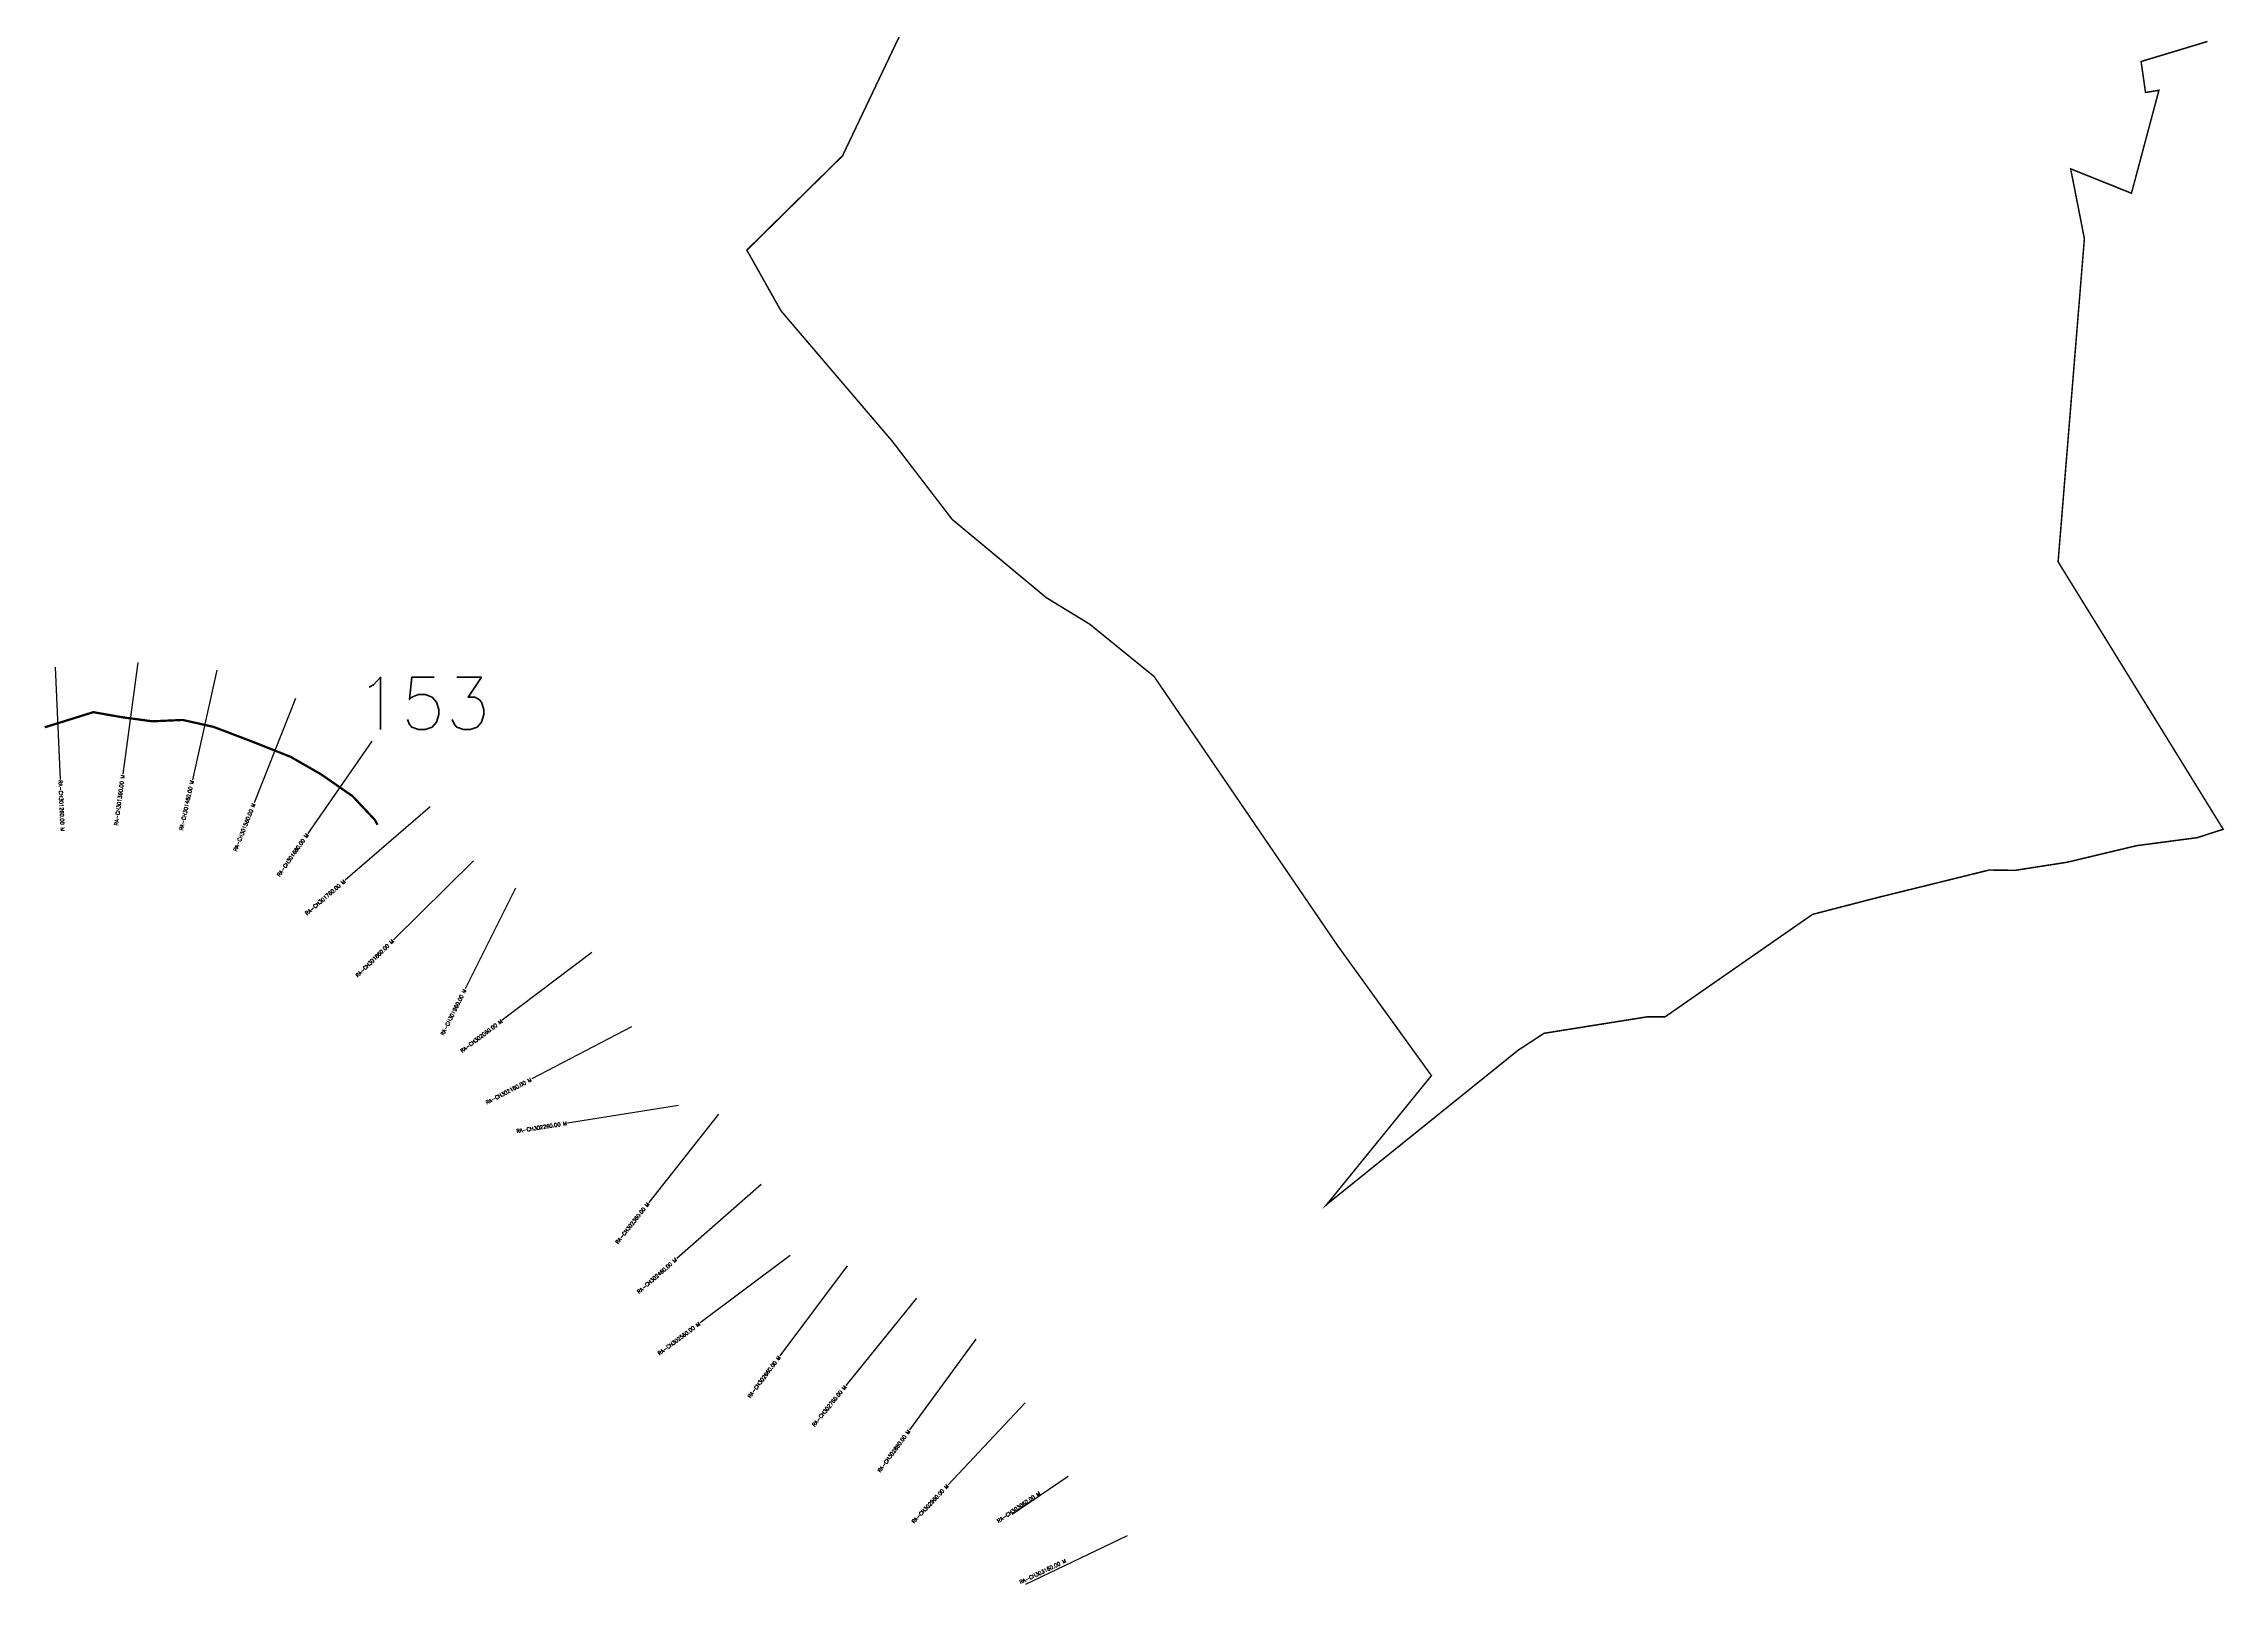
# Model space of a CAD drawing. Extents: x 283554 to 286538, y 2014583 to 2018695.
# Drawn here: x 283554 to 286465, y 2014583 to 2016639 of the extents above; entities that cross this region are included whole.
import ezdxf
from ezdxf.enums import TextEntityAlignment as Align

# ---------------------------------------------------------------- set-up
doc = ezdxf.new("R2010")
doc.units = ezdxf.units.MI
doc.header["$MEASUREMENT"] = 0
for name, color, linetype in [('CS', 134, 'Continuous'), ('CSMark', 6, 'Continuous'), ('NATURALLY PROTECTED', 3, 'Continuous')]:
    doc.layers.add(name, color=color, linetype=linetype)
doc.styles.get("Standard").update_dxf_attribs({"font": 'simplex.shx'})

msp = doc.modelspace()

# ---------------------------------------------------------------- linework, layer by layer
at = {"color": 6, "const_width": 2, "flags": 128}
msp.add_lwpolyline([(286442.6, 2016641.8), (286354.1, 2016615.1), (286360, 2016573.8), (286377.9, 2016576.7), (286341.2, 2016439.3), (286260.1, 2016471.8), (286278.4, 2016378.7), (286243.3, 2015947.4), (286463.7, 2015590.4), (286429, 2015579.2), (286348, 2015568.5), (286255.4, 2015546.4), (286185.9, 2015535.6), (286151.3, 2015536), (286002.1, 2015499.2), (285915.5, 2015476.8), (285718.6, 2015340), (285694.4, 2015340), (285557.1, 2015318.1), (285522.3, 2015295.3), (285267.2, 2015089.8), (285406.8, 2015261.6), (285281.3, 2015435.5), (285036.6, 2015794.3), (284950.3, 2015864.4), (284892.9, 2015899.4), (284766.9, 2016004.1), (284687, 2016108.4), (284538.5, 2016282.4), (284493, 2016363.4), (284620.7, 2016489.2), (284702.7, 2016661.5)], dxfattribs=at)
at = {"layer": 'CS'}
for p, q in [((283569.8, 2015806.8), (283576.6, 2015656.9)), ((283680.2, 2015812.8), (283660.2, 2015664.1)), ((283785.5, 2015802.9), (283752.9, 2015656.5)), ((283890.6, 2015765.1), (283835.3, 2015625.7)), ((283992.5, 2015707.9), (283906.9, 2015584.8)), ((284070.4, 2015620.4), (283956.9, 2015522.4)), ((284128, 2015548.2), (284021.2, 2015442.8)), ((284184.3, 2015511.7), (284117.2, 2015377.5)), ((284286.2, 2015426.1), (284166.6, 2015335.6)), ((284338.9, 2015326.9), (284206, 2015257.3)), ((284401.8, 2015221.7), (284253.7, 2015198.2)), ((284455, 2015210), (284362, 2015092.3)), ((284512.2, 2015116.4), (284399.4, 2015017.6)), ((284550.6, 2015021.5), (284430.5, 2014931.6)), ((284627, 2015007.7), (284537.1, 2014887.6)), ((284719.6, 2014964.5), (284625.1, 2014848)), ((284798.5, 2014909.9), (284710, 2014788.8)), ((284864.3, 2014825), (284761.6, 2014715.6)), ((284922, 2014726.4), (284847.2, 2014675.8)), ((285000.5, 2014647.2), (284865.1, 2014582.6))]:
    msp.add_line(p, q, dxfattribs=at)
at = {"layer": 'NATURALLY PROTECTED', "const_width": 3, "flags": 128}
msp.add_lwpolyline([(283555.8, 2015726.5), (283620.7, 2015746.7), (283659.2, 2015739.9), (283699.6, 2015734.5), (283739.9, 2015736.3), (283781.1, 2015727.1), (283830, 2015708.5), (283884, 2015687.1), (283925.2, 2015663.4), (283966.8, 2015634.5), (283996.4, 2015603), (284000.1, 2015596.4)], dxfattribs=at)

# ---------------------------------------------------------------- texts
at = {"insert": (283970.8, 2015793.4), "char_height": 70, "attachment_point": 1}
msp.add_mtext_dynamic_manual_height_columns('153', width=95.172, gutter_width=1, heights=[0], dxfattribs=at)
at = {"layer": 'CSMark'}
msp.add_text('RA-CH301260.00 M', height=5, rotation=272.5932, dxfattribs=at).set_placement((283576.6, 2015655.9), align=Align.MIDDLE_LEFT)
for s, rotation, p in [('RA-CH301360.00 M', 82.3594, (283660.1, 2015663.1)), ('RA-CH301460.00 M', 77.4194, (283752.6, 2015655.6)), ('RA-CH301560.00 M', 68.3737, (283835, 2015624.8)), ('RA-CH301660.00 M', 55.1882, (283906.3, 2015584)), ('RA-CH301760.00 M', 40.7828, (283956.1, 2015521.8)), ('RA-CH301860.00 M', 44.6278, (284020.5, 2015442.1)), ('RA-CH301960.00 M', 63.4018, (284116.7, 2015376.7)), ('RA-CH302060.00 M', 37.1322, (284165.8, 2015335)), ('RA-CH302160.00 M', 27.6516, (284205.2, 2015256.8)), ('RA-CH302260.00 M', 9.0113, (284252.7, 2015198.1)), ('RA-CH302360.00 M', 51.6696, (284361.4, 2015091.5)), ('RA-CH302460.00 M', 41.2148, (284398.7, 2015016.9)), ('RA-CH302560.00 M', 36.8089, (284429.7, 2014931)), ('RA-CH302660.00 M', 53.1474, (284536.5, 2014886.8)), ('RA-CH302760.00 M', 50.9777, (284624.5, 2014847.2)), ('RA-CH302860.00 M', 53.8418, (284709.4, 2014788)), ('RA-CH302960.00 M', 46.795, (284761, 2014714.9)), ('RA-CH303060.00 M', 34.0844, (284884, 2014704.8)), ('RA-CH303160.00 M', 25.5228, (284918.8, 2014614.5))]:
    msp.add_text(s, height=5, rotation=rotation, dxfattribs=at).set_placement(p, align=Align.MIDDLE_RIGHT)

doc.saveas('drawing.dxf')
